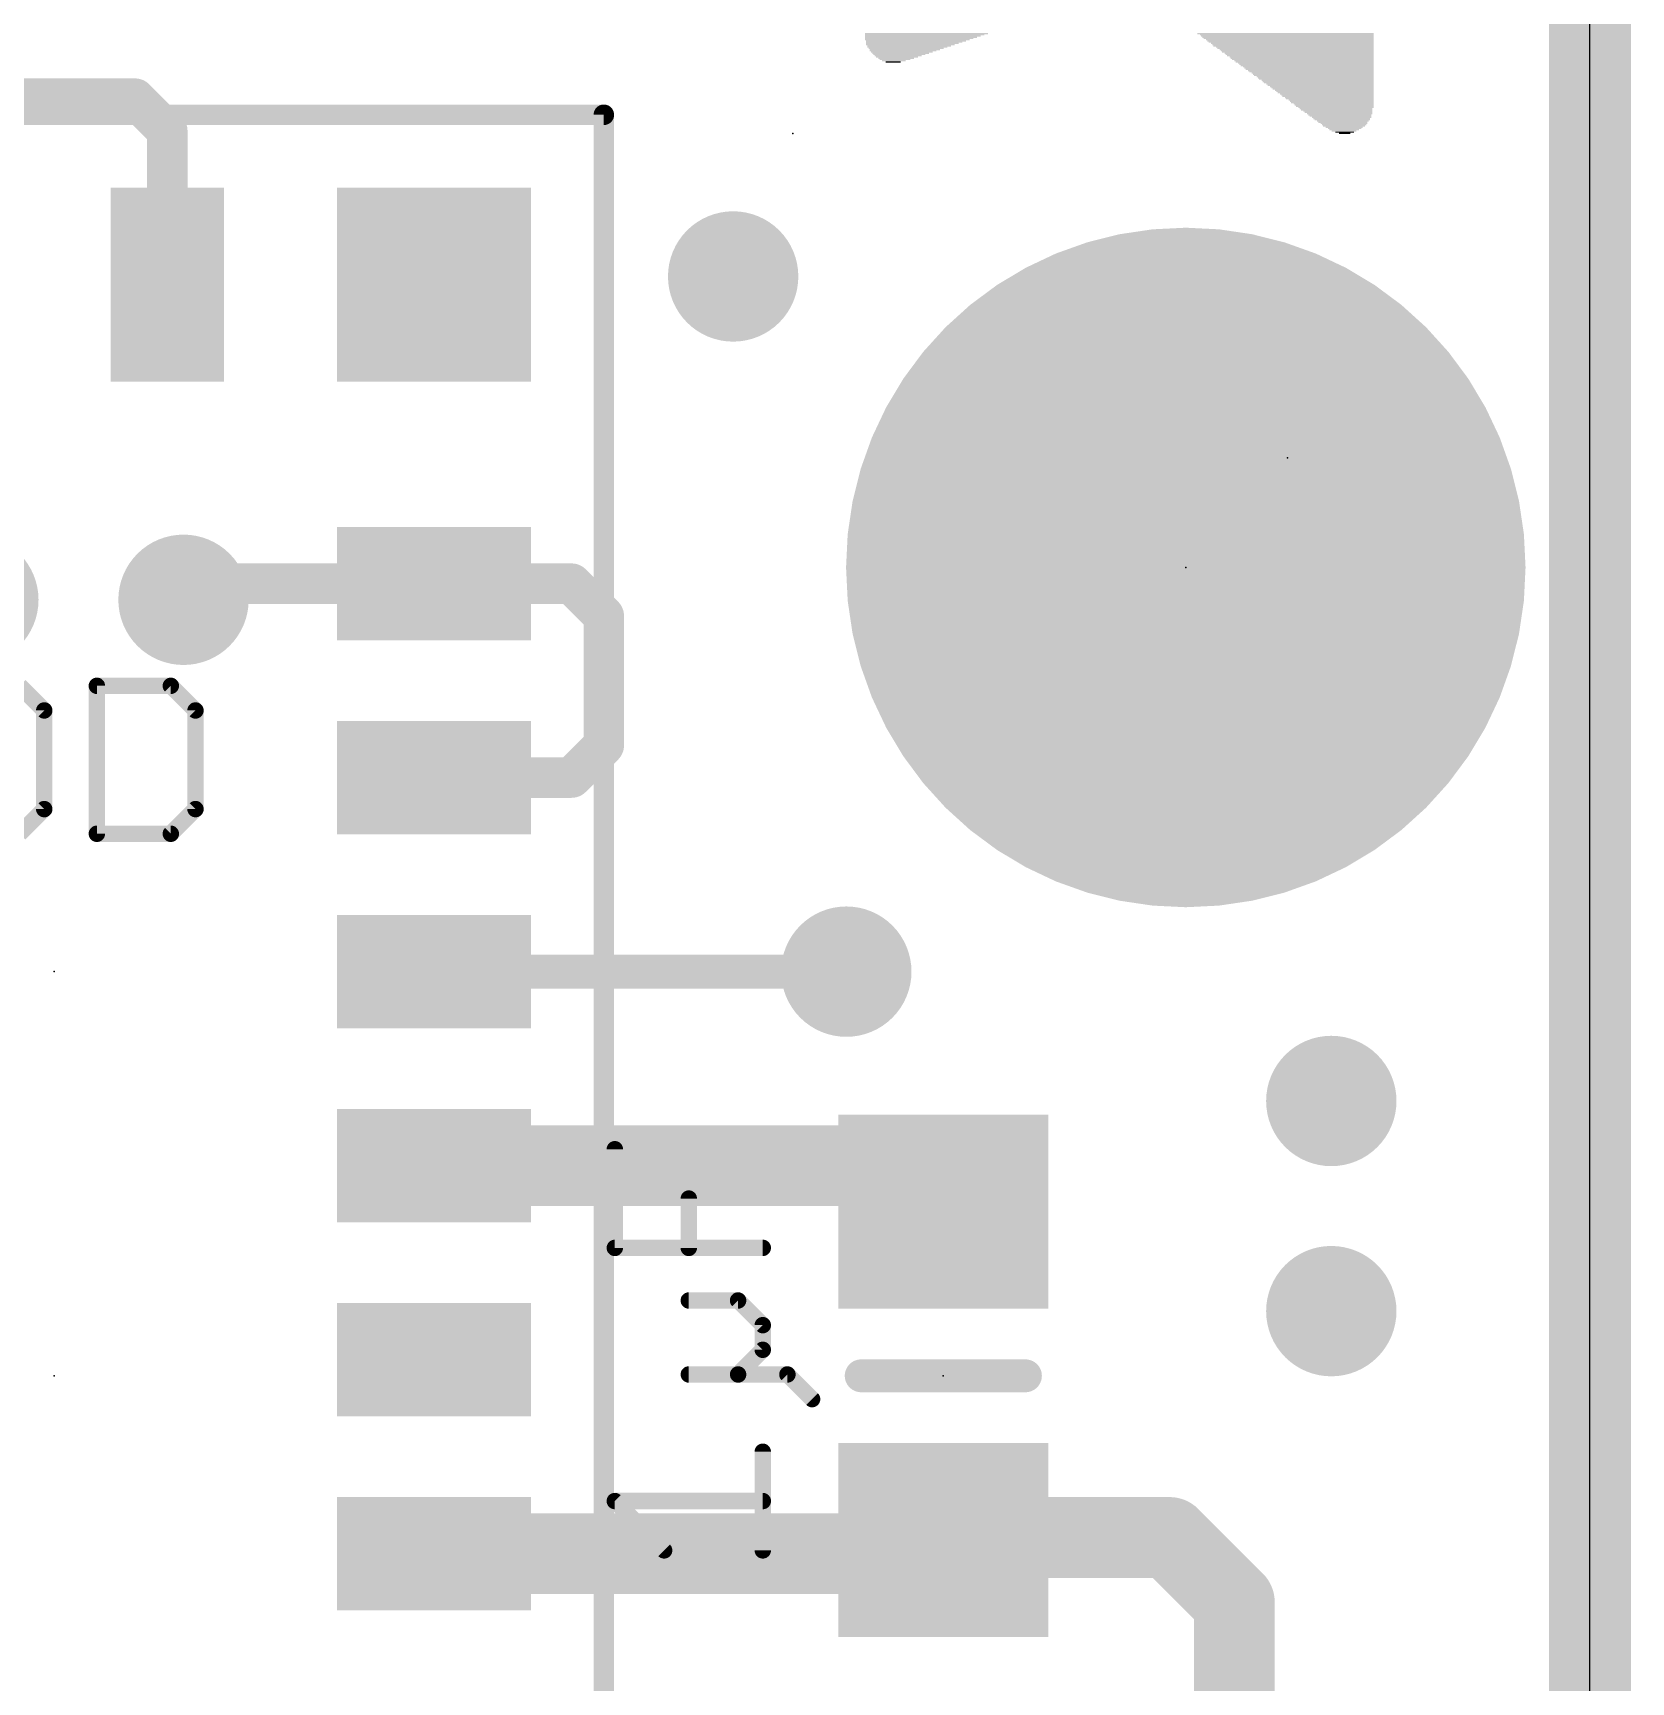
# Model space of a CAD drawing. Extents: x -4.9 to 29.4, y -4.6 to 44.6.
# Drawn here: x 16.37 to 26.25, y 19.61 to 29.81 of the extents above; entities that cross this region are included whole.
import ezdxf

# ---------------------------------------------------------------- set-up
doc = ezdxf.new("R2010")
doc.units = 0
for name, color, linetype in [('1', 12, 'CONTINUOUS'), ('17', 110, 'CONTINUOUS'), ('18', 110, 'CONTINUOUS'), ('20', 53, 'CONTINUOUS'), ('21', 40, 'CONTINUOUS'), ('23', 53, 'CONTINUOUS'), ('24', 53, 'CONTINUOUS'), ('27', 253, 'CONTINUOUS'), ('39', 12, 'CONTINUOUS'), ('40', 132, 'CONTINUOUS'), ('41', 12, 'CONTINUOUS'), ('42', 132, 'CONTINUOUS')]:
    doc.layers.add(name, color=color, linetype=linetype)

# ---------------------------------------------------------------- blocks, each defined once
blk = doc.blocks.new('RECT')
blk.add_solid([(-0.5, -0.5), (0.5, -0.5), (-0.5, 0.5), (0.5, 0.5)])
blk = doc.blocks.new('ROUNDP')
at = {"const_width": 0.5}
blk.add_lwpolyline([(0, -0.25, 1), (0, 0.25, 1), (0, -0.25)], format="xyb", dxfattribs=at)
blk = doc.blocks.new('ROUNDV')
at = {"const_width": 0.5}
blk.add_lwpolyline([(0, -0.25, 1), (0, 0.25, 1), (0, -0.25)], format="xyb", dxfattribs=at)

msp = doc.modelspace()

# ---------------------------------------------------------------- linework, layer by layer
at = {"layer": '1'}
for points, const_width in [([(26, 34), (26, 3)], 0.508), ([(17, 29.4), (16.2, 29.4)], 0.25), ([(17.2, 29.2), (17, 29.4)], 0.25), ([(17.2, 28.25), (17.2, 29.2)], 0.25), ([(17.4, 26.4), (17.3, 26.3)], 0.25), ([(18.85, 26.4), (17.4, 26.4)], 0.25), ([(18.85, 26.4), (19.7, 26.4)], 0.25), ([(19.7, 26.4), (19.9, 26.2)], 0.25), ([(19.9, 26.2), (19.9, 25.4)], 0.25), ([(19.9, 25.4), (19.7, 25.2)], 0.25), ([(19.7, 25.2), (18.85, 25.2)], 0.25), ([(21.4, 24), (18.85, 24)], 0.21), ([(18.85, 22.8), (21.716, 22.8)], 0.5), ([(21.716, 22.8), (22, 22.516)], 0.5), ([(21.916, 20.4), (22, 20.484)], 0.5), ([(22.016, 20.5), (22, 20.484)], 0.5), ([(23.4, 20.5), (22.016, 20.5)], 0.5), ([(23.8, 20.1), (23.4, 20.5)], 0.5), ([(18.85, 20.4), (21.916, 20.4)], 0.5), ([(23.8, 15.6), (23.8, 20.1)], 0.5)]:
    msp.add_lwpolyline(points, dxfattribs=dict(at, const_width=const_width))
for points, const_width in [([(17.0442, 29.4442, 1), (16.9558, 29.3558)], 0.125), ([(17, 29.3375, 1), (17, 29.4625)], 0.125), ([(17.2625, 29.2, 1), (17.1375, 29.2)], 0.125), ([(17.1558, 29.1558, 1), (17.2442, 29.2442)], 0.125), ([(17.1375, 28.25, 1), (17.2625, 28.25)], 0.125), ([(17.4, 26.4625, 1), (17.4, 26.3375)], 0.125), ([(17.4442, 26.3558, 1), (17.3558, 26.4442)], 0.125), ([(18.85, 26.4625, 1), (18.85, 26.3375)], 0.125), ([(18.85, 26.3375, 1), (18.85, 26.4625)], 0.125), ([(19.7442, 26.4442, 1), (19.6558, 26.3558)], 0.125), ([(19.7, 26.3375, 1), (19.7, 26.4625)], 0.125), ([(17.2558, 26.3442, 1), (17.3442, 26.2558)], 0.125), ([(19.9625, 26.2, 1), (19.8375, 26.2)], 0.125), ([(19.8558, 26.1558, 1), (19.9442, 26.2442)], 0.125), ([(19.9442, 25.3558, 1), (19.8558, 25.4442)], 0.125), ([(19.8375, 25.4, 1), (19.9625, 25.4)], 0.125), ([(18.85, 25.2625, 1), (18.85, 25.1375)], 0.125), ([(19.6558, 25.2442, 1), (19.7442, 25.1558)], 0.125), ([(19.7, 25.1375, 1), (19.7, 25.2625)], 0.125), ([(18.85, 24.0525, 1), (18.85, 23.9475)], 0.105), ([(21.4, 23.9475, 1), (21.4, 24.0525)], 0.105), ([(18.85, 22.925, 1), (18.85, 22.675)], 0.25), ([(21.8044, 22.8884, 1), (21.6276, 22.7116)], 0.25), ([(21.716, 22.675, 1), (21.716, 22.925)], 0.25), ([(21.9116, 22.4276, 1), (22.0884, 22.6044)], 0.25), ([(22.016, 20.625, 1), (22.016, 20.375)], 0.25), ([(22.0884, 20.3956, 1), (21.9116, 20.5724)], 0.25), ([(22.1044, 20.4116, 1), (21.9276, 20.5884)], 0.25), ([(23.4884, 20.5884, 1), (23.3116, 20.4116)], 0.25), ([(23.4, 20.375, 1), (23.4, 20.625)], 0.25), ([(18.85, 20.525, 1), (18.85, 20.275)], 0.25), ([(21.8276, 20.4884, 1), (22.0044, 20.3116)], 0.25), ([(21.9116, 20.5724, 1), (22.0884, 20.3956)], 0.25), ([(21.916, 20.275, 1), (21.916, 20.525)], 0.25), ([(23.925, 20.1, 1), (23.675, 20.1)], 0.25), ([(23.7116, 20.0116, 1), (23.8884, 20.1884)], 0.25)]:
    msp.add_lwpolyline(points, format="xyb", dxfattribs=dict(at, const_width=const_width))
at = {"layer": '20'}
msp.add_line((26, 3), (26, 37), dxfattribs=at)
at = {"layer": '21'}
for points, const_width in [([(6.1, 29.3), (19.9, 29.3)], 0.127), ([(19.9, 29.3), (19.9, 12.7)], 0.127), ([(21.492, 21.5), (22.508, 21.5)], 0.2032)]:
    msp.add_lwpolyline(points, dxfattribs=dict(at, const_width=const_width))
for points, const_width in [([(19.9318, 29.3, 1), (19.8683, 29.3)], 0.0635), ([(19.9, 29.2683, 1), (19.9, 29.3317)], 0.0635), ([(23.5, 24.5, 1), (23.5, 28.5, 1), (23.5, 24.5)], 0.2032), ([(21.492, 21.5508, 1), (21.492, 21.4492)], 0.1016), ([(22.508, 21.4492, 1), (22.508, 21.5508)], 0.1016)]:
    msp.add_lwpolyline(points, format="xyb", dxfattribs=dict(at, const_width=const_width))
at = {"layer": '23'}
for p in [(21.069, 29.185), (23.5, 26.5), (22, 21.5)]:
    msp.add_point(p, dxfattribs=at)
at = {"layer": '24'}
for p in [(24.13, 27.178), (16.5, 24), (16.5, 21.5)]:
    msp.add_point(p, dxfattribs=at)
at = {"layer": '27', "const_width": 0.1016}
for points in [[(16.4385, 25.6155), (16.286, 25.768)], [(16.764, 25.768), (16.764, 24.8528)], [(17.2215, 25.768), (16.764, 25.768)], [(17.3741, 25.6155), (17.2215, 25.768)], [(16.4385, 25.0053), (16.4385, 25.6155)], [(17.3741, 25.0053), (17.3741, 25.6155)], [(16.286, 24.8528), (16.4385, 25.0053)], [(17.2215, 24.8528), (17.3741, 25.0053)], [(16.764, 24.8528), (17.2215, 24.8528)], [(19.968, 22.2913), (19.968, 22.9015)], [(20.4256, 22.2913), (20.4256, 22.5964)], [(20.8832, 22.2913), (19.968, 22.2913)], [(20.7307, 21.9659), (20.4256, 21.9659)], [(20.8832, 21.8134), (20.7307, 21.9659)], [(20.8832, 21.6609), (20.8832, 21.8134)], [(20.7307, 21.5083), (20.8832, 21.6609)], [(20.4256, 21.5083), (20.7307, 21.5083)], [(20.7307, 21.5083), (21.0357, 21.5083)], [(21.0357, 21.5083), (21.1883, 21.3558)], [(20.8832, 20.4203), (20.8832, 21.0304)], [(20.2731, 20.4203), (19.968, 20.7254)], [(19.968, 20.7254), (20.8832, 20.7254)]]:
    msp.add_lwpolyline(points, dxfattribs=at)
at = {"layer": '27', "const_width": 0.0508}
for points in [[(16.7894, 25.768, 1), (16.7386, 25.768)], [(16.764, 25.7934, 1), (16.764, 25.7426)], [(17.2395, 25.7859, 1), (17.2036, 25.75)], [(17.2215, 25.7426, 1), (17.2215, 25.7934)], [(16.464, 25.6155, 1), (16.4131, 25.6155)], [(16.4206, 25.5975, 1), (16.4565, 25.6334)], [(17.3995, 25.6155, 1), (17.3487, 25.6155)], [(17.3561, 25.5975, 1), (17.392, 25.6334)], [(16.4131, 25.0053, 1), (16.464, 25.0053)], [(16.4565, 24.9874, 1), (16.4206, 25.0233)], [(17.3487, 25.0053, 1), (17.3995, 25.0053)], [(17.392, 24.9874, 1), (17.3561, 25.0233)], [(16.764, 24.8782, 1), (16.764, 24.8274)], [(17.2036, 24.8708, 1), (17.2395, 24.8348)], [(17.2215, 24.8274, 1), (17.2215, 24.8782)], [(16.7386, 24.8528, 1), (16.7894, 24.8528)], [(19.9934, 22.9015, 1), (19.9426, 22.9015)], [(20.451, 22.5964, 1), (20.4002, 22.5964)], [(19.968, 22.3167, 1), (19.968, 22.2659)], [(20.8832, 22.2659, 1), (20.8832, 22.3167)], [(19.9426, 22.2913, 1), (19.9934, 22.2913)], [(20.4002, 22.2913, 1), (20.451, 22.2913)], [(20.4256, 21.9913, 1), (20.4256, 21.9405)], [(20.7486, 21.9839, 1), (20.7127, 21.948)], [(20.7307, 21.9405, 1), (20.7307, 21.9913)], [(20.9086, 21.8134, 1), (20.8578, 21.8134)], [(20.8652, 21.7954, 1), (20.9012, 21.8314)], [(20.8578, 21.6609, 1), (20.9086, 21.6609)], [(20.9012, 21.6429, 1), (20.8652, 21.6788)], [(20.4256, 21.5337, 1), (20.4256, 21.4829)], [(20.7307, 21.5337, 1), (20.7307, 21.4829)], [(20.7127, 21.5263, 1), (20.7486, 21.4904)], [(20.7307, 21.4829, 1), (20.7307, 21.5337)], [(21.0537, 21.5263, 1), (21.0178, 21.4904)], [(21.0357, 21.4829, 1), (21.0357, 21.5337)], [(21.1703, 21.3379, 1), (21.2062, 21.3738)], [(20.9086, 21.0304, 1), (20.8578, 21.0304)], [(19.968, 20.7508, 1), (19.968, 20.7)], [(19.986, 20.7433, 1), (19.9501, 20.7074)], [(20.8832, 20.7, 1), (20.8832, 20.7508)], [(20.2551, 20.4023, 1), (20.291, 20.4383)], [(20.8578, 20.4203, 1), (20.9086, 20.4203)]]:
    msp.add_lwpolyline(points, format="xyb", dxfattribs=at)
at = {"layer": '39', "const_width": 2.032}
msp.add_lwpolyline([(23.5, 25.5, 1), (23.5, 27.5, 1), (23.5, 25.5)], format="xyb", dxfattribs=at)
at = {"layer": '40', "const_width": 2.032}
msp.add_lwpolyline([(23.5, 25.5, 1), (23.5, 27.5, 1), (23.5, 25.5)], format="xyb", dxfattribs=at)
at = {"layer": '41', "const_width": 2.032}
msp.add_lwpolyline([(23.5, 25.5, 1), (23.5, 27.5, 1), (23.5, 25.5)], format="xyb", dxfattribs=at)
at = {"layer": '42', "const_width": 2.032}
msp.add_lwpolyline([(23.5, 25.5, 1), (23.5, 27.5, 1), (23.5, 25.5)], format="xyb", dxfattribs=at)

# ---------------------------------------------------------------- block references
at = {"layer": '1'}
for p, xscale, yscale, rotation in [((17.2, 28.25), 0.7, 1.2, 180), ((18.85, 26.4), 0.7, 1.2, 90), ((18.85, 25.2), 0.7, 1.2, 90), ((18.85, 24), 0.7, 1.2, 90), ((18.85, 22.8), 0.7, 1.2, 90), ((22, 22.516), 1.2, 1.3, 90), ((18.85, 21.6), 0.7, 1.2, 90), ((22, 20.484), 1.2, 1.3, 90), ((18.85, 20.4), 0.7, 1.2, 90)]:
    msp.add_blockref('RECT', p, dxfattribs=dict(at, xscale=xscale, yscale=yscale, rotation=rotation))
at = {"layer": '1', "xscale": 1.2, "yscale": 1.2}
msp.add_blockref('RECT', (18.85, 28.25), dxfattribs=at)
at = {"layer": '17', "xscale": 3.516, "yscale": 3.516}
msp.add_blockref('ROUNDP', (23.5, 26.5), dxfattribs=at)
at = {"layer": '18', "xscale": 0.8064, "yscale": 0.8064}
for p in [(20.7, 28.3), (20.7, 28.3), (16, 26.3), (16, 26.3), (17.3, 26.3), (17.3, 26.3), (21.4, 24), (21.4, 24), (24.4, 23.2), (24.4, 23.2), (24.4, 21.9), (24.4, 21.9)]:
    msp.add_blockref('ROUNDV', p, dxfattribs=at)
at = {"layer": '21'}
for p, xscale, yscale in [((21.8958, 29.8022), 0.762, 0.0076), ((21.8844, 29.7946), 0.7391, 0.0076), ((21.8729, 29.787), 0.7163, 0.0076), ((24.117, 29.8022), 1.0896, 0.0076), ((24.1246, 29.7946), 1.0744, 0.0076), ((24.1284, 29.787), 1.0668, 0.0076), ((21.8615, 29.7794), 0.6934, 0.0076), ((21.85, 29.7718), 0.6705, 0.0077), ((21.8387, 29.7641), 0.6477, 0.0076), ((21.831, 29.7565), 0.6172, 0.0076), ((21.8196, 29.7489), 0.5944, 0.0076), ((21.8082, 29.7413), 0.5715, 0.0076), ((21.7967, 29.7337), 0.5486, 0.0077), ((21.7891, 29.726), 0.5182, 0.0076), ((21.7777, 29.7184), 0.4953, 0.0076), ((21.7701, 29.7108), 0.4649, 0.0076), ((21.7625, 29.7032), 0.4343, 0.0076), ((21.751, 29.6956), 0.4114, 0.0077), ((21.7434, 29.6879), 0.381, 0.0076), ((21.7357, 29.6803), 0.3505, 0.0076), ((24.1323, 29.7794), 1.0591, 0.0076), ((24.1361, 29.7718), 1.0515, 0.0077), ((24.1437, 29.7641), 1.0363, 0.0076), ((24.1475, 29.7565), 1.0287, 0.0076), ((24.1513, 29.7489), 1.021, 0.0076), ((24.1589, 29.7413), 1.0058, 0.0076), ((24.1627, 29.7337), 0.9982, 0.0077), ((24.1665, 29.726), 0.9906, 0.0076), ((24.1742, 29.7184), 0.9753, 0.0076), ((24.178, 29.7108), 0.9677, 0.0076), ((24.1856, 29.7032), 0.9525, 0.0076), ((24.1894, 29.6956), 0.9448, 0.0077), ((24.1932, 29.6879), 0.9372, 0.0076), ((24.2008, 29.6803), 0.922, 0.0076), ((21.7281, 29.6727), 0.3201, 0.0076), ((21.7205, 29.6651), 0.2896, 0.0076), ((21.7129, 29.6575), 0.259, 0.0077), ((21.7091, 29.6498), 0.221, 0.0076), ((21.7015, 29.6422), 0.1905, 0.0076), ((21.6939, 29.6346), 0.1447, 0.0076), ((21.69, 29.627), 0.0915, 0.0076), ((24.2046, 29.6727), 0.9144, 0.0076), ((24.2085, 29.6651), 0.9067, 0.0076), ((24.2161, 29.6575), 0.8915, 0.0077), ((24.2199, 29.6498), 0.8839, 0.0076), ((24.2237, 29.6422), 0.8763, 0.0076), ((24.2313, 29.6346), 0.861, 0.0076), ((24.2351, 29.627), 0.8534, 0.0076), ((24.2427, 29.6194), 0.8382, 0.0077), ((24.2466, 29.6117), 0.8305, 0.0076), ((24.2504, 29.6041), 0.8229, 0.0076), ((24.258, 29.5965), 0.8077, 0.0076), ((24.2618, 29.5889), 0.8001, 0.0076), ((24.2656, 29.5813), 0.7924, 0.0077), ((24.2732, 29.5736), 0.7772, 0.0076), ((24.277, 29.566), 0.7696, 0.0076), ((24.2847, 29.5584), 0.7543, 0.0076), ((24.2885, 29.5508), 0.7467, 0.0076), ((24.2923, 29.5432), 0.7391, 0.0077), ((24.2999, 29.5355), 0.7239, 0.0076), ((24.3037, 29.5279), 0.7162, 0.0076), ((24.3075, 29.5203), 0.7086, 0.0076), ((24.3151, 29.5127), 0.6934, 0.0076), ((24.3189, 29.5051), 0.6858, 0.0077), ((24.3228, 29.4974), 0.6781, 0.0076), ((24.3304, 29.4898), 0.6629, 0.0076), ((24.3342, 29.4822), 0.6553, 0.0076), ((24.3418, 29.4746), 0.64, 0.0076), ((24.3456, 29.467), 0.6324, 0.0077), ((24.3494, 29.4593), 0.6248, 0.0076), ((24.357, 29.4517), 0.6096, 0.0076), ((24.3609, 29.4441), 0.6019, 0.0076), ((24.3647, 29.4365), 0.5943, 0.0076), ((24.3723, 29.4289), 0.5791, 0.0077), ((24.3761, 29.4212), 0.5715, 0.0076), ((24.3799, 29.4136), 0.5638, 0.0076), ((24.3875, 29.406), 0.5486, 0.0076), ((24.3913, 29.3984), 0.541, 0.0076), ((24.399, 29.3908), 0.5257, 0.0077), ((24.4028, 29.3831), 0.5181, 0.0076), ((24.4066, 29.3755), 0.5105, 0.0076), ((24.4142, 29.3679), 0.4953, 0.0076), ((24.418, 29.3603), 0.4876, 0.0076), ((24.4218, 29.3527), 0.48, 0.0077), ((24.4294, 29.345), 0.4648, 0.0076), ((24.4294, 29.3374), 0.4496, 0.0076), ((24.4333, 29.3298), 0.4419, 0.0076), ((24.4409, 29.3222), 0.4267, 0.0076), ((24.4447, 29.3146), 0.4191, 0.0077), ((24.4523, 29.3069), 0.4038, 0.0076), ((24.4523, 29.2993), 0.3886, 0.0076), ((24.4561, 29.2917), 0.381, 0.0076), ((24.4637, 29.2841), 0.3658, 0.0076), ((24.4638, 29.2765), 0.3505, 0.0077), ((24.4676, 29.2688), 0.3429, 0.0076), ((24.4714, 29.2612), 0.3201, 0.0076), ((24.4713, 29.2536), 0.3048, 0.0076), ((24.479, 29.246), 0.2895, 0.0076), ((24.479, 29.2384), 0.2743, 0.0077), ((24.479, 29.2307), 0.2591, 0.0076), ((24.479, 29.2231), 0.2286, 0.0076), ((24.4828, 29.2155), 0.2057, 0.0076), ((24.479, 29.2079), 0.1829, 0.0076), ((24.479, 29.2003), 0.1524, 0.0077), ((24.4828, 29.1926), 0.1143, 0.0076), ((24.4828, 29.185), 0.0686, 0.0076)]:
    msp.add_blockref('RECT', p, dxfattribs=dict(at, xscale=xscale, yscale=yscale))

doc.saveas('drawing.dxf')
